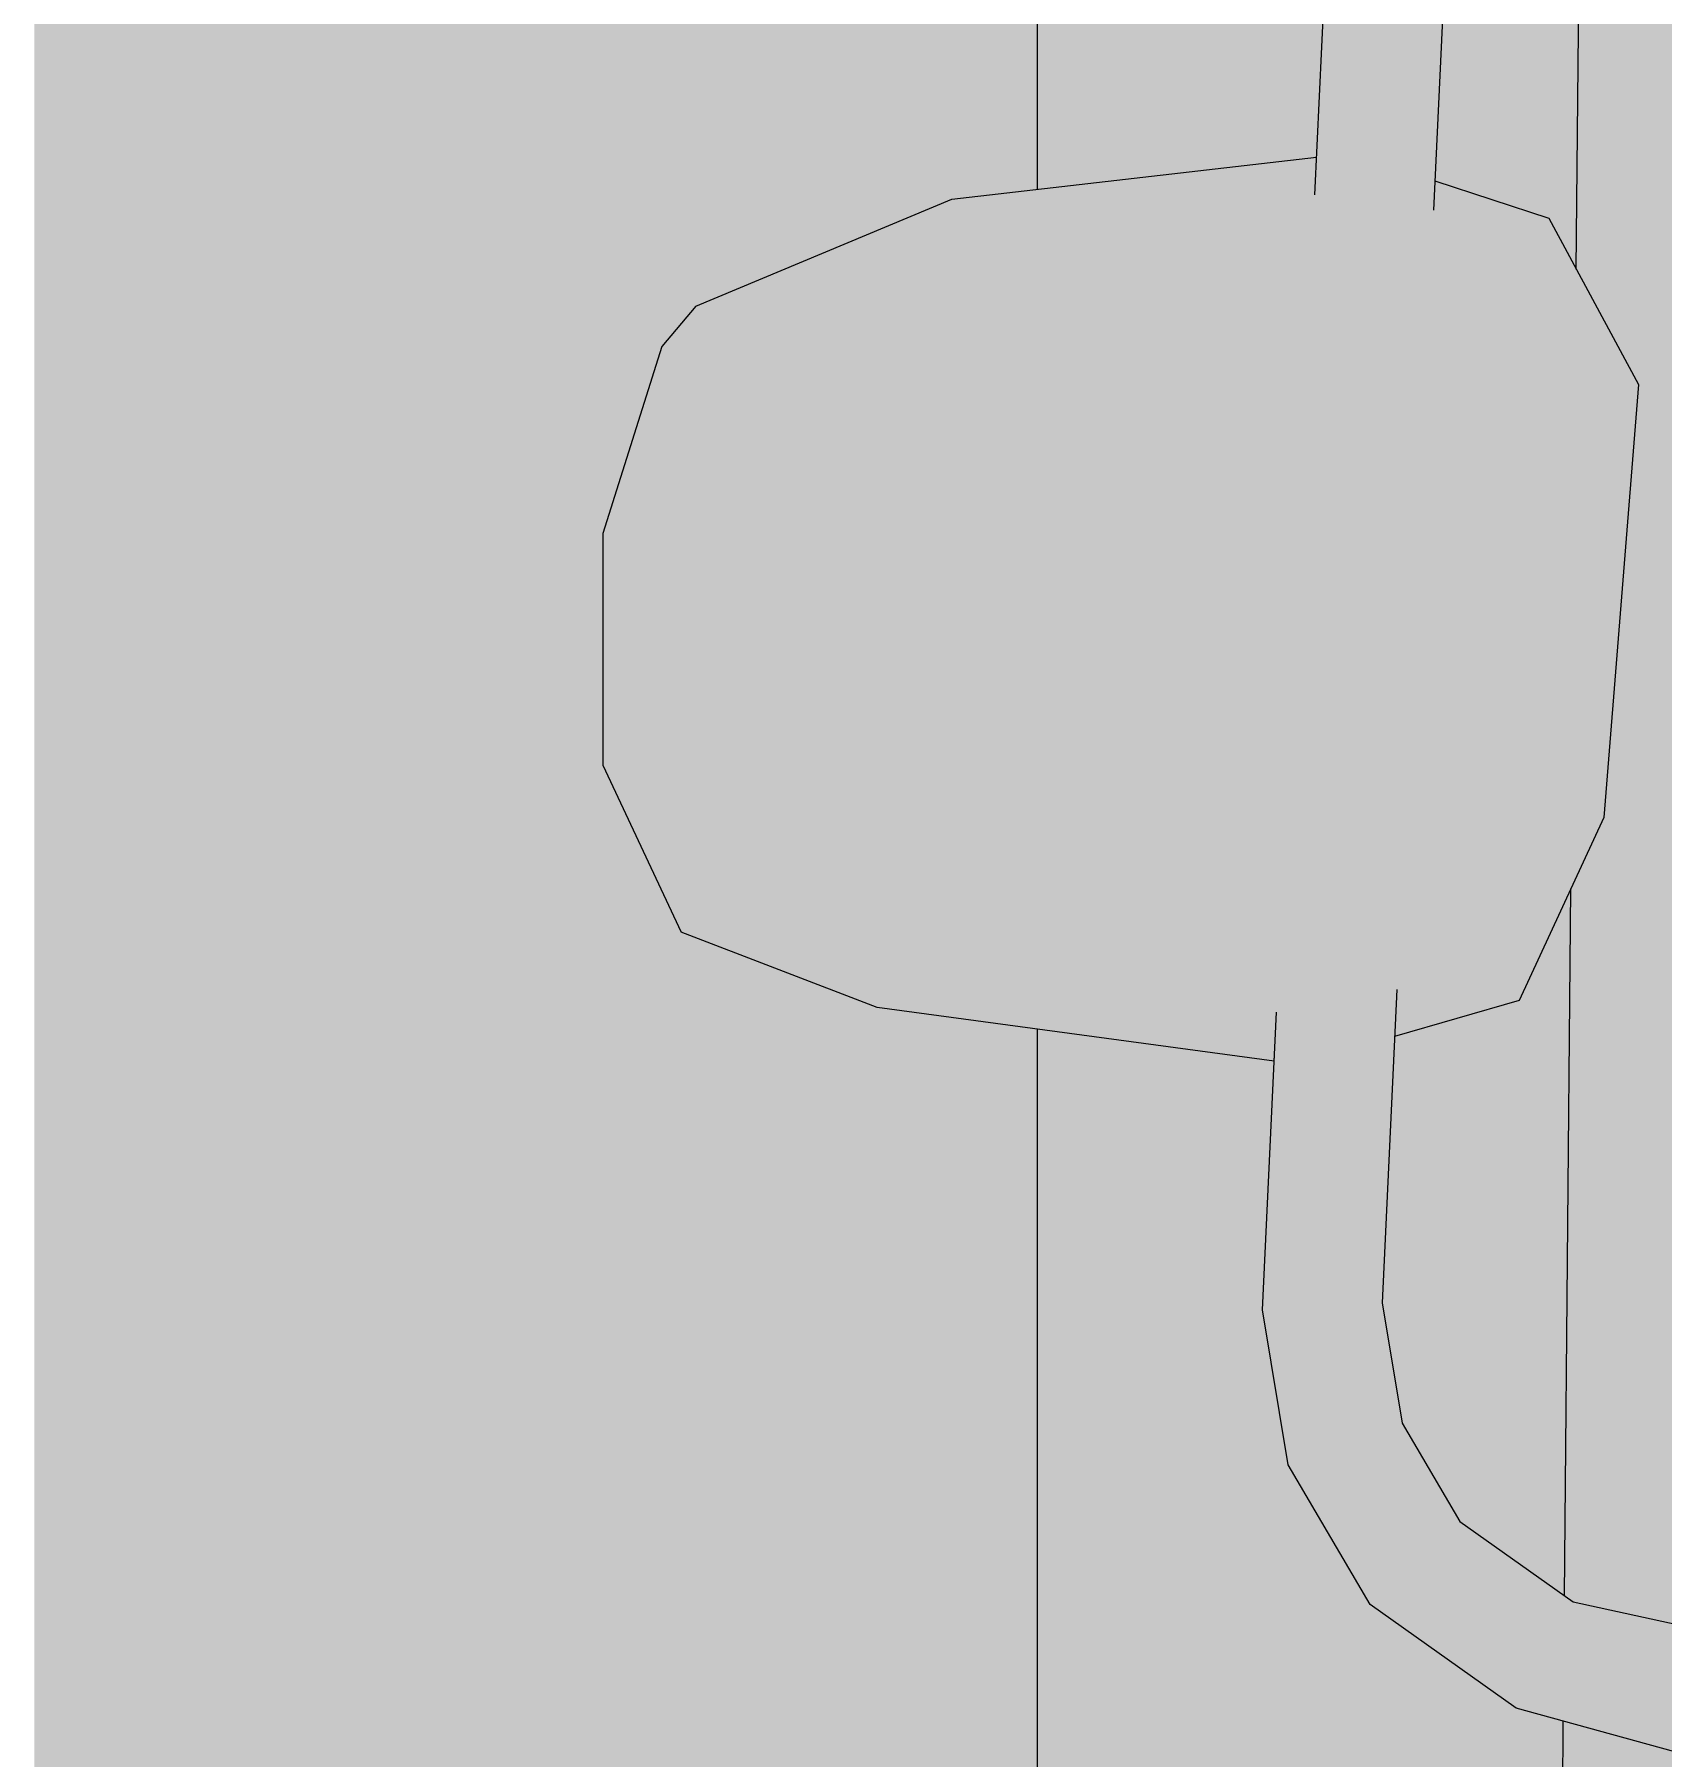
# Model space of a CAD drawing. Header units: millimetres. Extents: x 365175 to 2667127, y -330297 to -162108.
# Drawn here: x 1707989.7 to 1708222.9, y -325944.8 to -325698.1 of the extents above; entities that cross this region are included whole.
import ezdxf

# ---------------------------------------------------------------- set-up
doc = ezdxf.new("R2010")
doc.units = ezdxf.units.MM
doc.header["$MEASUREMENT"] = 0
for name, color, linetype in [('Cars', 7, 'Continuous'), ('Cotations - 1_100', 7, 'Continuous'), ('Portes ARCHICAD', 7, 'Continuous')]:
    doc.layers.add(name, color=color, linetype=linetype)
doc.styles.add('STYLE_GENERE_4', font='')
doc.styles.get('STYLE_GENERE_4').set_extended_font_data('Arial')
doc.dimstyles.new('STYLE_GENERE__3', dxfattribs={"dimtxt": 500, "dimasz": 190, "dimexe": 0.18, "dimexo": 0.0625, "dimgap": 0, "dimtad": 1, "dimlfac": 0.001, "dimzin": 0, "dimdsep": 46, "dimtxsty": 'STYLE_GENERE_4', "dimblk": 'ARROWHEAD_6', "dimblk1": 'ARROWHEAD_6', "dimblk2": 'ARROWHEAD_6', "dimcen": 0.09, "dimse1": 1, "dimse2": 1, "dimclrd": 5, "dimclre": 5, "dimclrt": 5, "dimazin": 0, "dimtfac": 1, "dimtdec": 4, "dimtmove": 0, "dimatfit": 3, "dimfxl": 0, "dimtolj": 1, "dimtzin": 0, "dimarcsym": 0})

# ---------------------------------------------------------------- blocks, each defined once
blk = doc.blocks.new('Élément de coupe_7_1', base_point=(1275690.65, -327096.82))
at = {"layer": 'Portes ARCHICAD', "linetype": 'Continuous', "lineweight": 0, "true_color": 0x000000}
for points in [[(1707989.74, -324696.82), (1707989.74, -327096.82), (1708179.75, -327096.82), (1708179.75, -326911.45), (1708173.43, -326911.45), (1708173.43, -327015.46), (1708133.43, -327015.46), (1708133.43, -325840.62), (1708110.49, -325837.51), (1708082.43, -325826.73), (1708071.18, -325802.79), (1708071.18, -325769.65), (1708079.67, -325742.83), (1708084.52, -325737.08), (1708121.21, -325721.73), (1708133.43, -325720.33), (1708133.43, -325690.33), (1708106.13, -325678.17), (1708104.28, -325673.38), (1708094.95, -325645.35), (1708102.83, -325511.08), (1708113.39, -325483.96), (1708117.99, -325477.42), (1708133.43, -325467.9), (1708133.43, -324696.82)], [(1707989.74, -325180.14), (1707989.74, -327096.82), (1708179.75, -327096.82), (1708179.75, -326911.45), (1708173.43, -326911.45), (1708173.43, -327015.46), (1708133.43, -327015.46), (1708133.43, -325840.62), (1708110.49, -325837.51), (1708082.43, -325826.73), (1708071.18, -325802.79), (1708071.18, -325769.65), (1708079.67, -325742.83), (1708084.52, -325737.08), (1708121.21, -325721.73), (1708133.43, -325720.33), (1708133.43, -325690.33), (1708106.13, -325678.17), (1708104.28, -325673.38), (1708094.95, -325645.35), (1708102.83, -325511.08), (1708113.39, -325483.96), (1708117.99, -325477.42), (1708133.43, -325467.9), (1708133.43, -325180.14)]]:
    blk.add_hatch(color=18, dxfattribs=at).paths.add_polyline_path(points)
blk = doc.blocks.new('Élément de coupe_13_1', base_point=(1275690.65, -327096.82))
at = {"layer": 'Cars', "linetype": 'Continuous', "lineweight": 0, "true_color": 0x000000}
for points in [[(1708209.9, -325820.53), (1708208.99, -325921.78), (1708210.23, -325922.67), (1708226.66, -325926.22), (1708231.95, -325922.97), (1708229.03, -325921.23), (1708229.03, -325903.28), (1708230.85, -325897.13), (1708236.31, -325893.57), (1708237.37, -325893.1), (1708223.12, -325602.5), (1708220.44, -325652.24), (1708211.19, -325676.51), (1708210.69, -325731.76), (1708219.62, -325748.27), (1708214.63, -325810.32)], [(1708209.9, -325820.53), (1708208.99, -325921.78), (1708210.23, -325922.67), (1708226.66, -325926.22), (1708231.95, -325922.97), (1708229.03, -325921.23), (1708229.03, -325903.28), (1708230.85, -325897.13), (1708236.31, -325893.57), (1708237.37, -325893.1), (1708223.12, -325602.5), (1708220.44, -325652.24), (1708211.19, -325676.51), (1708210.69, -325731.76), (1708219.62, -325748.27), (1708214.63, -325810.32)], [(1708191.87, -325688.69), (1708190.44, -325719.1), (1708206.73, -325724.44), (1708210.69, -325731.76), (1708211.19, -325676.51), (1708208.33, -325684.01)], [(1708191.87, -325688.69), (1708190.44, -325719.1), (1708206.73, -325724.44), (1708210.69, -325731.76), (1708211.19, -325676.51), (1708208.33, -325684.01)], [(1708178.22, -325723.55), (1708181.31, -325723.67), (1708184.28, -325679.05), (1708180.26, -325680.16)], [(1708184.28, -325679.05), (1708181.31, -325723.67), (1708183.35, -325723.74), (1708186.74, -325724.47), (1708188.94, -325677.78)], [(1708188.94, -325677.78), (1708186.74, -325724.47), (1708188.02, -325724.06), (1708190.49, -325679.21)], [(1708190.49, -325679.21), (1708188.02, -325724.06), (1708190.24, -325723.31), (1708192.24, -325680.87)], [(1708176.43, -325722.66), (1708178.22, -325723.55), (1708180.26, -325680.16), (1708177.85, -325682.63)], [(1708173.22, -325721.09), (1708176.43, -325722.66), (1708177.85, -325682.63), (1708175.95, -325684.55), (1708174.91, -325685.21)], [(1708134.32, -325690.72), (1708133.43, -325690.33), (1708133.43, -325720.33), (1708173.47, -325715.72), (1708174.55, -325692.91)], [(1708134.32, -325690.72), (1708133.43, -325690.33), (1708133.43, -325720.33), (1708173.47, -325715.72), (1708174.55, -325692.91)], [(1708121.21, -325721.73), (1708163.46, -325724.27), (1708173.39, -325717.43), (1708173.47, -325715.72)], [(1708121.21, -325721.73), (1708131.78, -325722.37), (1708140.26, -325721.5), (1708157.13, -325718.59), (1708160.08, -325718), (1708170.38, -325719.51), (1708173.39, -325717.43), (1708173.47, -325715.72)], [(1708163.46, -325724.27), (1708187, -325728.12), (1708183.35, -325723.74), (1708181.31, -325723.67), (1708178.22, -325723.55), (1708176.43, -325722.66), (1708173.22, -325721.09), (1708173.39, -325717.43)], [(1708170.38, -325719.51), (1708173.22, -325721.09), (1708173.39, -325717.43)], [(1708190.44, -325719.1), (1708190.42, -325719.57), (1708206.73, -325724.44)], [(1708110.16, -325729.92), (1708121.21, -325721.73), (1708084.52, -325737.07)], [(1708121.21, -325721.73), (1708098.76, -325731.12), (1708101.49, -325730.08), (1708115.94, -325724.8), (1708118.32, -325723.88)], [(1708163.46, -325724.27), (1708121.21, -325721.73), (1708110.16, -325729.92)], [(1708118.32, -325723.88), (1708131.78, -325722.37), (1708121.21, -325721.73)], [(1708183.35, -325723.74), (1708187, -325728.12), (1708200.97, -325723.49), (1708190.4, -325720), (1708190.24, -325723.31), (1708188.02, -325724.06), (1708186.74, -325724.47)], [(1708190.4, -325720), (1708200.97, -325723.49), (1708206.73, -325724.44), (1708190.42, -325719.57)], [(1708110.16, -325729.92), (1708161.63, -325728.36), (1708163.46, -325724.27)], [(1708161.63, -325728.36), (1708182.81, -325731.35), (1708163.46, -325724.27)], [(1708163.46, -325724.27), (1708182.81, -325731.35), (1708187, -325728.12)], [(1708200.97, -325723.49), (1708187, -325728.12), (1708199.66, -325748.97)], [(1708199.66, -325748.97), (1708214.07, -325747.37), (1708200.97, -325723.49)], [(1708214.07, -325747.37), (1708206.73, -325724.44), (1708200.97, -325723.49)], [(1708219.62, -325748.27), (1708206.73, -325724.44), (1708214.07, -325747.37)], [(1708108.18, -325734.26), (1708155.75, -325758.88), (1708161.63, -325728.36)], [(1708110.16, -325729.92), (1708108.18, -325734.26), (1708161.63, -325728.36)], [(1708182.81, -325731.35), (1708161.63, -325728.36), (1708155.75, -325758.88)], [(1708194.41, -325749.97), (1708187, -325728.12), (1708182.81, -325731.35)], [(1708187, -325728.12), (1708194.41, -325749.97), (1708199.66, -325748.97)], [(1708110.16, -325729.92), (1708079.67, -325742.83), (1708080.68, -325745.3)], [(1708110.16, -325729.92), (1708084.52, -325737.07), (1708079.67, -325742.83)], [(1708110.16, -325729.92), (1708080.68, -325745.3), (1708108.18, -325734.26)], [(1708155.75, -325758.88), (1708194.41, -325749.97), (1708182.81, -325731.35)], [(1708216.75, -325747.81), (1708219.62, -325748.27), (1708211.54, -325733.33)], [(1708108.18, -325734.26), (1708080.68, -325745.3), (1708099.73, -325764.58)], [(1708099.73, -325764.58), (1708155.75, -325758.88), (1708108.18, -325734.26)], [(1708079.67, -325742.83), (1708071.18, -325769.64), (1708073.07, -325768.46)], [(1708079.67, -325742.83), (1708071.18, -325769.64), (1708073.07, -325768.46)], [(1708080.68, -325745.3), (1708079.67, -325742.83), (1708073.07, -325768.46)], [(1708080.68, -325745.3), (1708079.67, -325742.83), (1708073.07, -325768.46)], [(1708073.07, -325768.46), (1708099.73, -325764.58), (1708080.68, -325745.3)], [(1708194.41, -325749.97), (1708194.89, -325807.48), (1708199.66, -325748.97)], [(1708199.66, -325748.97), (1708194.89, -325807.48), (1708209.08, -325809.43)], [(1708199.66, -325748.97), (1708209.08, -325809.43), (1708214.07, -325747.37)], [(1708219.62, -325748.27), (1708214.07, -325747.37), (1708209.08, -325809.43)], [(1708214.63, -325810.32), (1708219.62, -325748.27), (1708209.08, -325809.43)], [(1708213.04, -325786.42), (1708210.81, -325809.71), (1708214.63, -325810.32), (1708219.62, -325748.27)], [(1708216.75, -325747.81), (1708213.04, -325786.42), (1708219.62, -325748.27)], [(1708155.75, -325758.88), (1708189.62, -325807.01), (1708194.41, -325749.97)], [(1708189.62, -325807.01), (1708194.89, -325807.48), (1708194.41, -325749.97)], [(1708099.73, -325764.58), (1708153.44, -325804.8), (1708155.75, -325758.88)], [(1708153.44, -325804.8), (1708189.62, -325807.01), (1708155.75, -325758.88)], [(1708099.73, -325764.58), (1708073.07, -325768.46), (1708097.76, -325802.75)], [(1708099.73, -325764.58), (1708097.76, -325802.75), (1708153.44, -325804.8)], [(1708073.08, -325802.74), (1708073.07, -325768.46), (1708071.18, -325769.64)], [(1708073.08, -325802.74), (1708073.07, -325768.46), (1708071.18, -325769.64)], [(1708097.76, -325802.75), (1708073.07, -325768.46), (1708073.08, -325802.74)], [(1708073.08, -325802.74), (1708071.18, -325769.64), (1708071.18, -325802.79)], [(1708073.08, -325802.74), (1708071.18, -325769.64), (1708071.18, -325802.79)], [(1708071.18, -325802.79), (1708080.39, -325821.24), (1708073.08, -325802.74)], [(1708071.18, -325802.79), (1708080.39, -325821.24), (1708073.08, -325802.74)], [(1708071.18, -325802.79), (1708082.43, -325826.73), (1708080.39, -325821.24)], [(1708071.18, -325802.79), (1708082.43, -325826.73), (1708080.39, -325821.24)], [(1708073.08, -325802.74), (1708082.22, -325817.68), (1708097.76, -325802.75)], [(1708073.08, -325802.74), (1708082.22, -325817.68), (1708097.76, -325802.75)], [(1708073.08, -325802.74), (1708080.39, -325821.24), (1708082.22, -325817.68)], [(1708073.08, -325802.74), (1708080.39, -325821.24), (1708082.22, -325817.68)], [(1708097.76, -325802.75), (1708082.22, -325817.68), (1708099.37, -325824.23)], [(1708097.76, -325802.75), (1708082.22, -325817.68), (1708099.37, -325824.23)], [(1708153.44, -325804.8), (1708097.76, -325802.75), (1708157.53, -325831.63)], [(1708097.76, -325802.75), (1708099.37, -325824.23), (1708157.53, -325831.63)], [(1708097.76, -325802.75), (1708099.37, -325824.23), (1708157.53, -325831.63)], [(1708153.44, -325804.8), (1708157.53, -325831.63), (1708179.42, -325819.79)], [(1708179.42, -325819.79), (1708189.62, -325807.01), (1708153.44, -325804.8)], [(1708183.58, -325823.43), (1708189.62, -325807.01), (1708179.42, -325819.79)], [(1708194.89, -325807.48), (1708189.62, -325807.01), (1708183.58, -325823.43)], [(1708194.89, -325807.48), (1708183.58, -325823.43), (1708209.08, -325809.43)], [(1708209.08, -325809.43), (1708183.58, -325823.43), (1708196.93, -325835.64)], [(1708196.93, -325835.64), (1708214.63, -325810.32), (1708209.08, -325809.43)], [(1708202.48, -325836.53), (1708214.63, -325810.32), (1708196.93, -325835.64)], [(1708206.33, -325822.19), (1708201.24, -325836.33), (1708202.48, -325836.53), (1708214.63, -325810.32)], [(1708206.33, -325822.19), (1708214.63, -325810.32), (1708210.81, -325809.71)], [(1708082.22, -325817.68), (1708080.39, -325821.24), (1708100.37, -325828.97)], [(1708082.22, -325817.68), (1708080.39, -325821.24), (1708100.37, -325828.97)], [(1708100.37, -325828.97), (1708099.37, -325824.23), (1708082.22, -325817.68)], [(1708100.37, -325828.97), (1708099.37, -325824.23), (1708082.22, -325817.68)], [(1708179.42, -325819.79), (1708157.53, -325831.63), (1708183.58, -325823.43)], [(1708179.42, -325819.79), (1708157.53, -325831.63), (1708183.58, -325823.43)], [(1708184.66, -325841.69), (1708182.86, -325879.84), (1708185.73, -325897.06), (1708194, -325911.13), (1708208.99, -325921.78), (1708209.9, -325820.53), (1708202.48, -325836.53)], [(1708184.66, -325841.69), (1708182.86, -325879.84), (1708185.73, -325897.06), (1708194, -325911.13), (1708208.99, -325921.78), (1708209.9, -325820.53), (1708202.48, -325836.53)], [(1708080.39, -325821.24), (1708110.49, -325837.51), (1708100.37, -325828.97)], [(1708080.39, -325821.24), (1708110.49, -325837.51), (1708100.37, -325828.97)], [(1708080.39, -325821.24), (1708082.43, -325826.73), (1708110.49, -325837.51)], [(1708080.39, -325821.24), (1708082.43, -325826.73), (1708110.49, -325837.51)], [(1708157.53, -325831.63), (1708099.37, -325824.23), (1708158.62, -325836.15)], [(1708157.53, -325831.63), (1708099.37, -325824.23), (1708158.62, -325836.15)], [(1708099.37, -325824.23), (1708100.37, -325828.97), (1708158.62, -325836.15)], [(1708099.37, -325824.23), (1708100.37, -325828.97), (1708158.62, -325836.15)], [(1708183.58, -325823.43), (1708157.53, -325831.63), (1708158.62, -325836.15)], [(1708183.58, -325823.43), (1708157.53, -325831.63), (1708158.62, -325836.15)], [(1708158.62, -325836.15), (1708170.99, -325835.98), (1708172.48, -325834.41), (1708173.05, -325833.8), (1708173.98, -325833.55), (1708181.71, -325831.51), (1708182.08, -325831.89), (1708184.98, -325834.93), (1708184.94, -325835.8), (1708196.93, -325835.64), (1708183.58, -325823.43)], [(1708158.62, -325836.15), (1708170.99, -325835.98), (1708172.48, -325834.41), (1708173.05, -325833.8), (1708173.98, -325833.55), (1708181.71, -325831.51), (1708182.08, -325831.89), (1708184.98, -325834.93), (1708184.94, -325835.8), (1708196.93, -325835.64), (1708183.58, -325823.43)], [(1708100.37, -325828.97), (1708110.49, -325837.51), (1708158.62, -325836.15)], [(1708100.37, -325828.97), (1708110.49, -325837.51), (1708158.62, -325836.15)], [(1708173.98, -325833.55), (1708170.85, -325880.51), (1708179.43, -325880.01), (1708181.71, -325831.51)], [(1708173.64, -325838.69), (1708174.94, -325838.5), (1708181.57, -325834.46), (1708181.71, -325831.51), (1708173.98, -325833.55)], [(1708181.71, -325831.51), (1708179.43, -325880.01), (1708182.08, -325831.89)], [(1708182.08, -325831.89), (1708179.43, -325880.01), (1708182.86, -325879.84), (1708184.98, -325834.93)], [(1708181.57, -325834.46), (1708181.92, -325834.82), (1708182.08, -325831.89), (1708181.71, -325831.51)], [(1708181.92, -325834.82), (1708184.83, -325838.01), (1708184.98, -325834.93), (1708182.08, -325831.89)], [(1708167.71, -325838.18), (1708165.7, -325880.85), (1708170.85, -325880.51), (1708172.48, -325834.41), (1708170.99, -325835.98)], [(1708167.27, -325847.44), (1708172.3, -325839.63), (1708172.48, -325834.41), (1708170.99, -325835.98), (1708167.71, -325838.18)], [(1708173.05, -325833.8), (1708170.85, -325880.51), (1708173.98, -325833.55)], [(1708172.48, -325834.41), (1708170.85, -325880.51), (1708173.05, -325833.8)], [(1708172.3, -325839.63), (1708172.81, -325838.82), (1708173.05, -325833.8), (1708172.48, -325834.41)], [(1708172.81, -325838.82), (1708173.64, -325838.69), (1708173.98, -325833.55), (1708173.05, -325833.8)], [(1708158.62, -325836.15), (1708110.49, -325837.51), (1708167.23, -325844.79)], [(1708158.62, -325836.15), (1708110.49, -325837.51), (1708167.23, -325844.79)], [(1708167.23, -325844.79), (1708110.49, -325837.51), (1708167.37, -325845.22), (1708167.39, -325844.83)], [(1708167.23, -325844.79), (1708110.49, -325837.51), (1708167.37, -325845.22), (1708167.39, -325844.83)], [(1708170.99, -325835.98), (1708158.62, -325836.15), (1708167.23, -325844.79), (1708167.4, -325844.74), (1708167.71, -325838.18)], [(1708170.99, -325835.98), (1708158.62, -325836.15), (1708167.23, -325844.79), (1708167.4, -325844.74), (1708167.71, -325838.18)], [(1708184.66, -325841.69), (1708202.48, -325836.53), (1708184.71, -325840.7)], [(1708184.66, -325841.69), (1708202.48, -325836.53), (1708184.71, -325840.7)], [(1708184.77, -325839.39), (1708184.71, -325840.7), (1708202.48, -325836.53), (1708196.93, -325835.64)], [(1708184.77, -325839.39), (1708184.71, -325840.7), (1708202.48, -325836.53), (1708196.93, -325835.64)], [(1708184.94, -325835.8), (1708184.77, -325839.39), (1708196.93, -325835.64)], [(1708184.94, -325835.8), (1708184.77, -325839.39), (1708196.93, -325835.64)], [(1708133.43, -325840.62), (1708133.43, -326449.46), (1708236.31, -326338.22), (1708229.39, -326317.76), (1708208.13, -326289.01), (1708200.6, -326007.86), (1708208.34, -325994.37), (1708208.83, -325939.75), (1708202.06, -325937.88), (1708181.15, -325923.02), (1708169.38, -325903.01), (1708165.7, -325880.85), (1708167.37, -325845.22)], [(1708133.43, -325840.62), (1708133.43, -326449.46), (1708236.31, -326338.22), (1708229.39, -326317.76), (1708208.13, -326289.01), (1708200.6, -326007.86), (1708208.34, -325994.37), (1708208.83, -325939.75), (1708202.06, -325937.88), (1708181.15, -325923.02), (1708169.38, -325903.01), (1708165.7, -325880.85), (1708167.37, -325845.22)], [(1708167.4, -325844.74), (1708167.23, -325844.79), (1708167.4, -325844.75)], [(1708167.4, -325844.74), (1708167.23, -325844.79), (1708167.4, -325844.75)], [(1708167.4, -325844.75), (1708167.23, -325844.79), (1708167.39, -325844.83)], [(1708167.4, -325844.75), (1708167.23, -325844.79), (1708167.39, -325844.83)], [(1708174.3, -325901.29), (1708170.85, -325880.51), (1708165.7, -325880.85)], [(1708174.3, -325901.29), (1708170.85, -325880.51), (1708165.7, -325880.85)], [(1708174.3, -325901.29), (1708165.7, -325880.85), (1708169.38, -325903.01)], [(1708174.3, -325901.29), (1708165.7, -325880.85), (1708169.38, -325903.01)], [(1708182.47, -325898.31), (1708179.43, -325880.01), (1708170.85, -325880.51)], [(1708182.47, -325898.31), (1708170.85, -325880.51), (1708174.3, -325901.29)], [(1708179.43, -325880.01), (1708185.73, -325897.06), (1708182.86, -325879.84)], [(1708185.73, -325897.06), (1708179.43, -325880.01), (1708182.47, -325898.31)], [(1708191.59, -325913.82), (1708182.47, -325898.31), (1708174.3, -325901.29)], [(1708194, -325911.13), (1708185.73, -325897.06), (1708182.47, -325898.31)], [(1708194, -325911.13), (1708182.47, -325898.31), (1708191.59, -325913.82)], [(1708185.16, -325919.77), (1708174.3, -325901.29), (1708169.38, -325903.01)], [(1708185.16, -325919.77), (1708174.3, -325901.29), (1708169.38, -325903.01)], [(1708191.59, -325913.82), (1708174.3, -325901.29), (1708185.16, -325919.77)], [(1708169.38, -325903.01), (1708181.15, -325923.02), (1708185.16, -325919.77)], [(1708169.38, -325903.01), (1708181.15, -325923.02), (1708185.16, -325919.77)], [(1708191.59, -325913.82), (1708208.96, -325926.17), (1708194, -325911.13)], [(1708210.23, -325922.67), (1708194, -325911.13), (1708208.96, -325926.17)], [(1708185.16, -325919.77), (1708204.88, -325933.78), (1708191.59, -325913.82)], [(1708208.96, -325926.17), (1708191.59, -325913.82), (1708204.88, -325933.78)], [(1708202.94, -325917.48), (1708205.36, -325922.55), (1708208.96, -325926.17), (1708210.23, -325922.67)], [(1708181.15, -325923.02), (1708202.06, -325937.88), (1708185.16, -325919.77)], [(1708181.15, -325923.02), (1708202.06, -325937.88), (1708185.16, -325919.77)], [(1708204.88, -325933.78), (1708185.16, -325919.77), (1708202.06, -325937.88)], [(1708204.88, -325933.78), (1708185.16, -325919.77), (1708202.06, -325937.88)], [(1708206.13, -325924.15), (1708205.23, -325933.12), (1708208.96, -325926.17)], [(1708206.13, -325924.15), (1708208.96, -325926.17), (1708205.36, -325922.55)], [(1708227.37, -325930.53), (1708210.23, -325922.67), (1708208.96, -325926.17)], [(1708227.37, -325930.53), (1708210.23, -325922.67), (1708208.96, -325926.17)], [(1708210.23, -325922.67), (1708227.37, -325930.53), (1708226.66, -325926.22)], [(1708210.23, -325922.67), (1708227.37, -325930.53), (1708226.66, -325926.22)], [(1708227.13, -325939.67), (1708208.96, -325926.17), (1708204.88, -325933.78)], [(1708205.23, -325933.12), (1708205.16, -325933.85), (1708227.13, -325939.67), (1708208.96, -325926.17)], [(1708227.13, -325939.67), (1708227.37, -325930.53), (1708208.96, -325926.17)], [(1708227.13, -325939.67), (1708227.37, -325930.53), (1708208.96, -325926.17)], [(1708202.06, -325937.88), (1708226.19, -325944.52), (1708204.88, -325933.78)], [(1708202.06, -325937.88), (1708226.19, -325944.52), (1708204.88, -325933.78)], [(1708227.13, -325939.67), (1708204.88, -325933.78), (1708226.19, -325944.52)], [(1708227.13, -325939.67), (1708204.88, -325933.78), (1708226.19, -325944.52)], [(1708208.34, -325994.37), (1708242.34, -325994.37), (1708239.76, -325941.74), (1708226.19, -325944.52), (1708208.83, -325939.75)], [(1708208.34, -325994.37), (1708242.34, -325994.37), (1708239.76, -325941.74), (1708226.19, -325944.52), (1708208.83, -325939.75)]]:
    blk.add_hatch(color=18, dxfattribs=at).paths.add_polyline_path(points)
at = {"layer": 'Cars', "color": 7, "linetype": 'Continuous', "lineweight": 13}
for p, q in [((1708210.69, -325731.76), (1708211.19, -325676.51)), ((1708192.24, -325680.87), (1708190.24, -325723.31)), ((1708173.22, -325721.09), (1708174.91, -325685.21)), ((1708133.43, -325690.33), (1708133.43, -325720.33)), ((1708121.21, -325721.73), (1708173.47, -325715.72)), ((1708190.44, -325719.1), (1708206.73, -325724.44)), ((1708084.52, -325737.07), (1708121.21, -325721.73)), ((1708206.73, -325724.44), (1708219.62, -325748.27)), ((1708084.52, -325737.07), (1708079.67, -325742.83)), ((1708079.67, -325742.83), (1708071.18, -325769.64)), ((1708219.62, -325748.27), (1708214.63, -325810.32)), ((1708071.18, -325769.64), (1708071.18, -325802.79)), ((1708071.18, -325802.79), (1708082.43, -325826.73)), ((1708214.63, -325810.32), (1708202.48, -325836.53)), ((1708208.99, -325921.78), (1708209.9, -325820.53)), ((1708110.49, -325837.51), (1708082.43, -325826.73)), ((1708184.98, -325834.93), (1708182.86, -325879.84)), ((1708167.37, -325845.22), (1708110.49, -325837.51)), ((1708202.48, -325836.53), (1708184.66, -325841.69)), ((1708165.7, -325880.85), (1708167.71, -325838.18)), ((1708133.43, -325840.62), (1708133.43, -326449.46)), ((1708169.38, -325903.01), (1708165.7, -325880.85)), ((1708182.86, -325879.84), (1708185.73, -325897.06)), ((1708185.73, -325897.06), (1708194, -325911.13)), ((1708181.15, -325923.02), (1708169.38, -325903.01)), ((1708194, -325911.13), (1708210.23, -325922.67)), ((1708202.06, -325937.88), (1708181.15, -325923.02)), ((1708210.23, -325922.67), (1708226.66, -325926.22)), ((1708226.19, -325944.52), (1708202.06, -325937.88)), ((1708208.34, -325994.37), (1708208.83, -325939.75))]:
    blk.add_line(p, q, dxfattribs=at)
blk = doc.blocks.new('*D208', base_point=(1275690.65, -327096.82))
at = {"layer": 'Cotations - 1_100', "color": 5, "linetype": 'Continuous', "lineweight": 5}
for p, q in [((1697209.88, -315396.82), (1697009.88, -315196.82)), ((1697297.38, -315296.82), (1696922.38, -315296.82)), ((1697109.88, -327096.82), (1697109.88, -315296.82)), ((1697009.88, -326996.82), (1697209.88, -327196.82)), ((1697297.38, -327096.82), (1696922.38, -327096.82)), ((1697109.88, -327246.82), (1697109.88, -327096.82))]:
    blk.add_line(p, q, dxfattribs=at)
at = {"layer": 'Cotations - 1_100', "color": 5, "lineweight": 5, "char_height": 500, "attachment_point": 7, "rotation": 90, "style": 'STYLE_GENERE_4'}
for s, insert in [('\\A1;{\\pql;\\fArial|b0|i0|c0|p38;0,20}', (1697009.88, -316727.11)), ('\\A1;{\\pql;\\fArial|b0|i0|c0|p38;11,80}', (1697009.88, -322691.68))]:
    blk.add_mtext(s, dxfattribs=dict(at, insert=insert))
blk = doc.blocks.new('ARROWHEAD_6')
at = {"color": 0, "linetype": 'Continuous', "lineweight": 0}
for p, q in [((-0.5, -0.5), (0.5, 0.5)), ((0, 0), (-1, 0))]:
    blk.add_line(p, q, dxfattribs=at)

msp = doc.modelspace()

# ---------------------------------------------------------------- block references
at = {"layer": 'Cars', "lineweight": 0}
msp.add_blockref('Élément de coupe_13_1', (1275690.645, -327096.824), dxfattribs=at)
at = {"layer": 'Portes ARCHICAD', "lineweight": 0}
msp.add_blockref('Élément de coupe_7_1', (1275690.645, -327096.824), dxfattribs=at)

# ---------------------------------------------------------------- dimensions: what is measured, and where the dimension line sits
at = {"layer": 'Cotations - 1_100', "color": 5, "linetype": 'Continuous', "lineweight": 5}
dim = msp.add_linear_dim(base=(1697109.879, -315296.824), p1=(1712240.232, -327096.824), p2=(1714248.249, -315296.824), angle=90, dimstyle='STYLE_GENERE__3', dxfattribs=at)
dim.commit()
dim.dimension.update_dxf_attribs({"geometry": '*D208', "text_midpoint": (1696759.879, -321851.682), "dimtype": 160, "text_rotation": 90})

doc.saveas('drawing.dxf')
